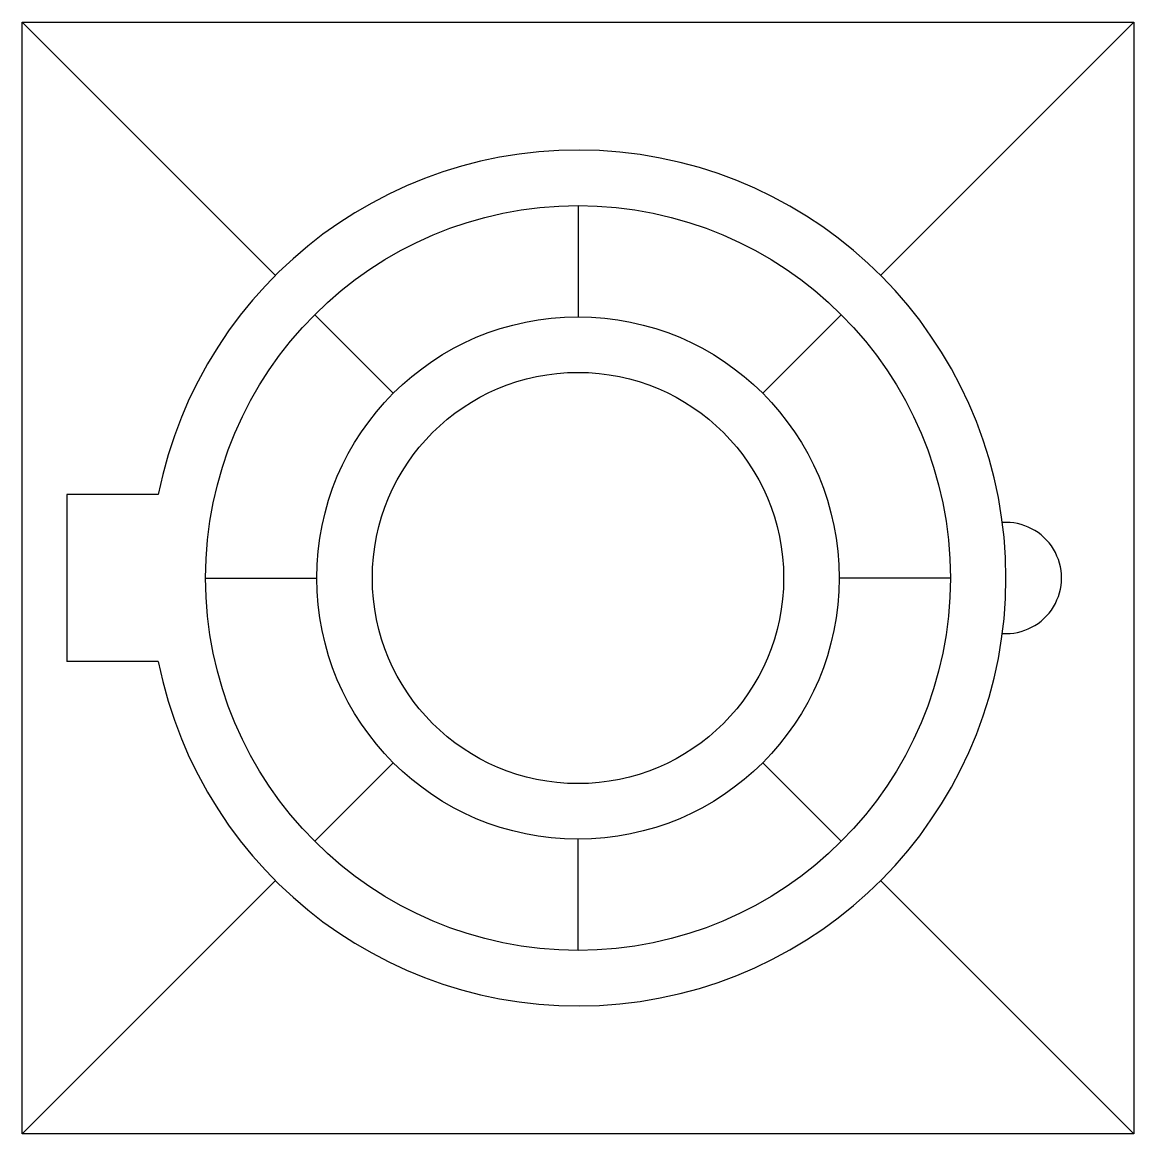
# Model space of a CAD drawing. Header units: millimetres. Extents: x 0 to 100, y 0 to 100.
import ezdxf

# ---------------------------------------------------------------- set-up
doc = ezdxf.new("R2010")
doc.units = ezdxf.units.MM
doc.header["$LTSCALE"] = 0.1

msp = doc.modelspace()

# ---------------------------------------------------------------- linework, layer by layer
at = {"ltscale": 10}
for p, q in [((0, 100), (22.78, 77.22)), ((100, 100), (77.22, 77.22)), ((22.78, 22.78), (0, 0)), ((77.22, 22.78), (100, 0))]:
    msp.add_line(p, q, dxfattribs=at)
at = {"color": 8, "ltscale": 10}
for p, q in [((50, 83.5), (50, 73.5)), ((26.31, 73.69), (33.38, 66.62)), ((73.69, 73.69), (66.62, 66.62)), ((16.5, 50), (26.5, 50)), ((83.5, 50), (73.5, 50)), ((26.31, 26.31), (33.38, 33.38)), ((73.69, 26.31), (66.62, 33.38)), ((50, 16.5), (50, 26.5))]:
    msp.add_line(p, q, dxfattribs=at)
for p, q in [((12.24, 57.5), (4, 57.5)), ((4, 57.5), (4, 42.5)), ((12.24, 42.5), (4, 42.5))]:
    msp.add_line(p, q)
msp.add_lwpolyline([(100, 0), (0, 0), (0, 100), (100, 100)], close=True)
for radius in [33.5, 23.5]:
    msp.add_circle((50, 50), radius, dxfattribs=at)
at = {"ltscale": 10}
msp.add_circle((50, 50), 18.5, dxfattribs=at)
for centre, radius, start, end in [((50, 50), 38.5, 191.2333, 168.7667), ((88.5, 50), 5, 266.2769, 93.7231)]:
    msp.add_arc(centre, radius, start, end)

doc.saveas('drawing.dxf')
